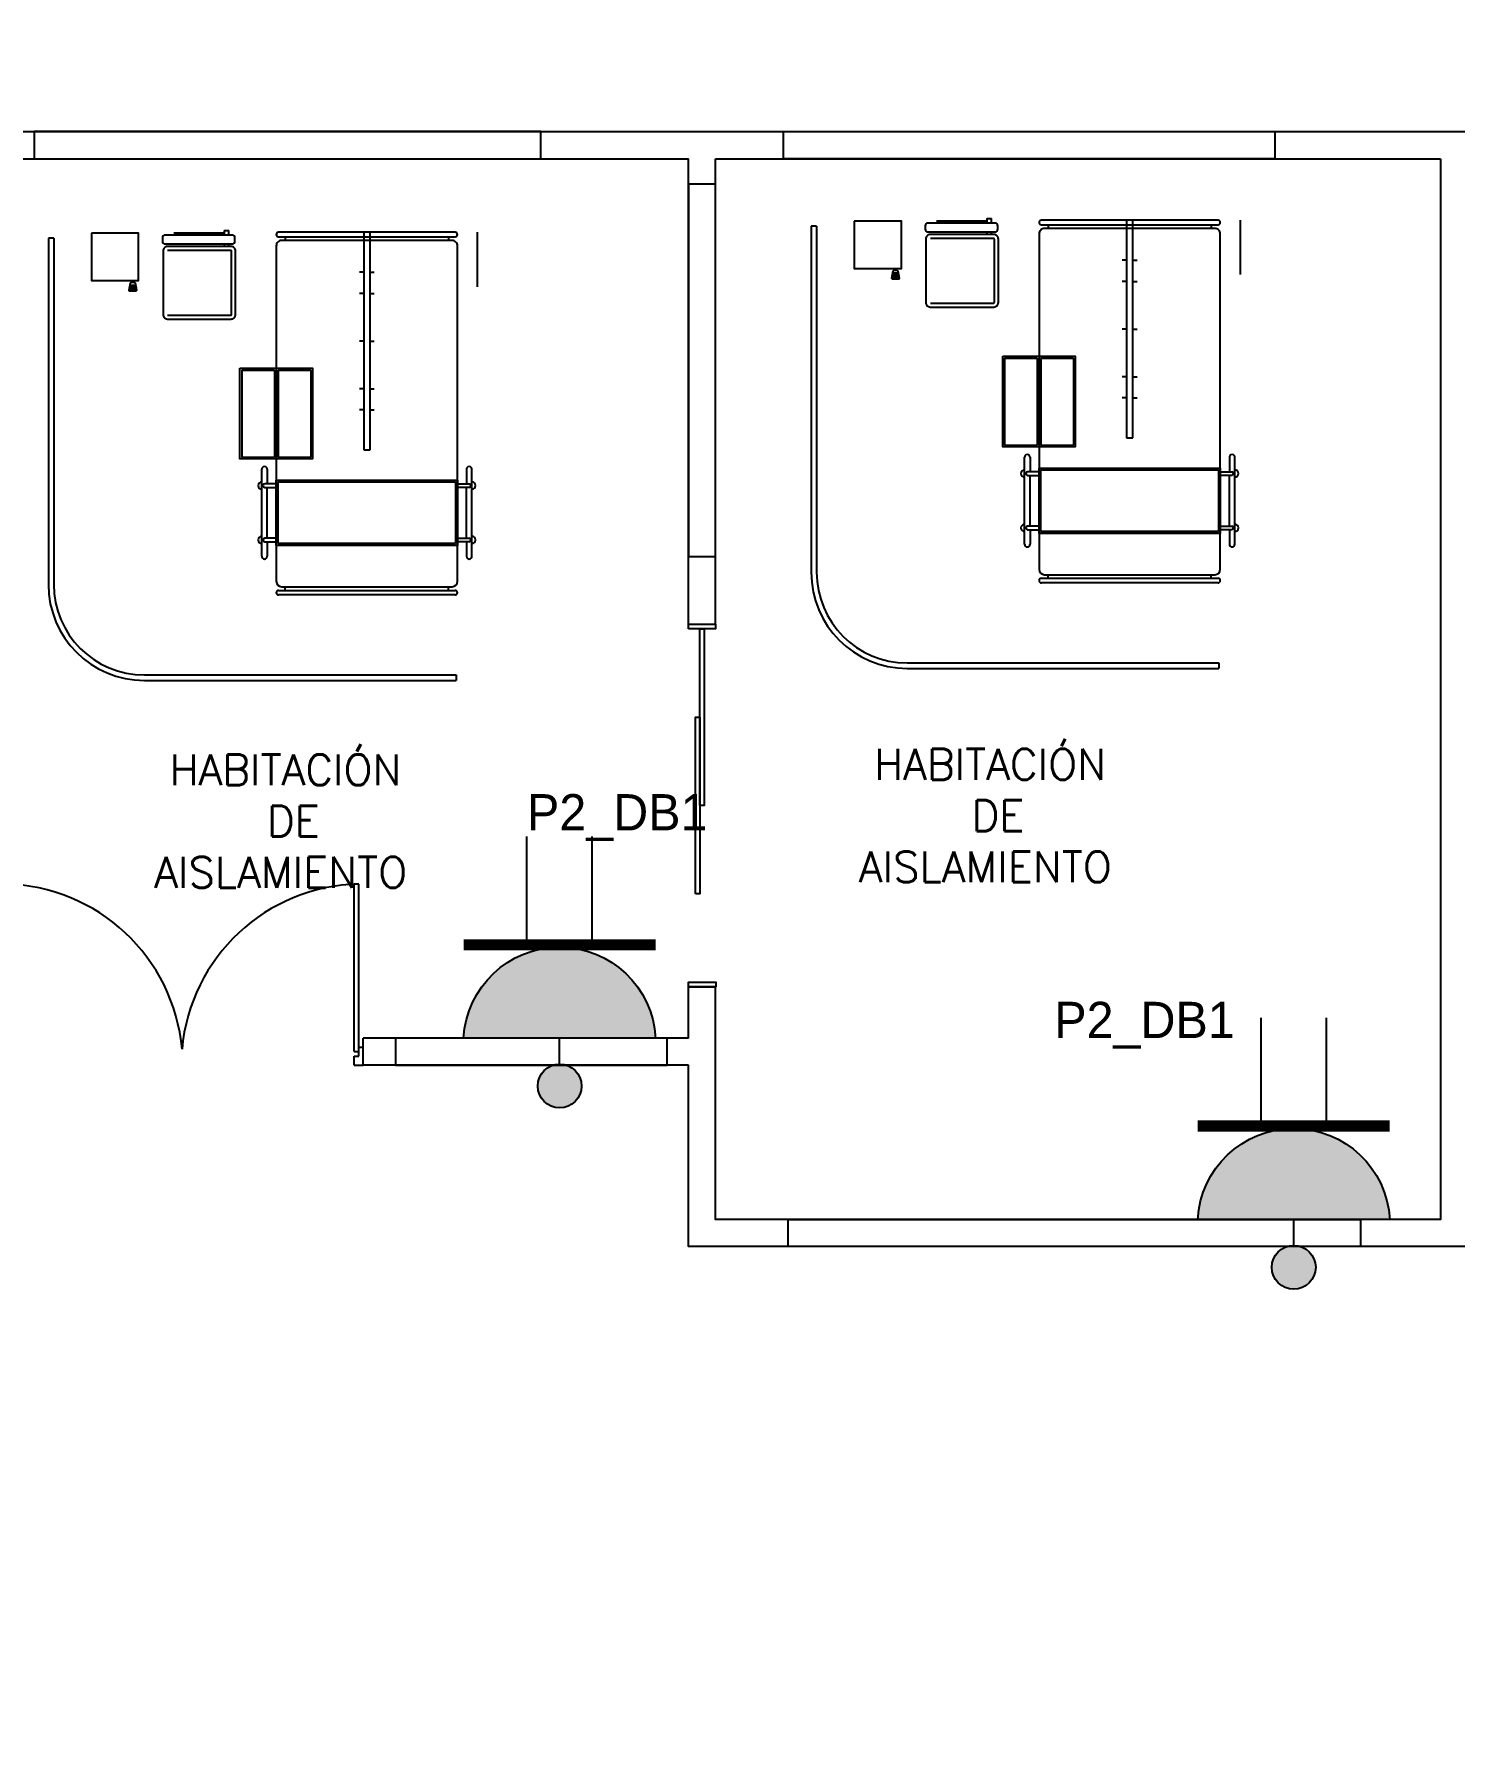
# Model space of a CAD drawing. Header units: metres. Extents: x -39 to 21688, y -24 to 9022.
# Drawn here: x 156.11 to 163.94, y 47.62 to 56.99 of the extents above; entities that cross this region are included whole.
import ezdxf

# ---------------------------------------------------------------- set-up
doc = ezdxf.new("R2010")
doc.units = ezdxf.units.M
doc.header["$MEASUREMENT"] = 0
for name, color, linetype in [('AN-TEXTO', 3, 'Continuous'), ('AR-MOBILIRIO', 1, 'Continuous'), ('AR-MUROS', 6, 'Continuous'), ('AR-PUERTAS', 2, 'Continuous'), ('AR-SUELO', 1, 'Continuous'), ('AR-VENTANAS', 2, 'Continuous')]:
    doc.layers.add(name, color=color, linetype=linetype)
doc.styles.add('REGULAR-2.5', font='romans.shx', dxfattribs={"height": 2.5})

# ---------------------------------------------------------------- blocks, each defined once
blk = doc.blocks.new('AR-CAMILLA 2')
at = {"layer": 'AR-MOBILIRIO'}
for p, q in [((-0.1098, 0.3187, 0), (-0.4098, 0.3187, 0)), ((1.3773, 0.2874, 0), (0.8973, 0.2874, 0)), ((-0.4098, 0.1949, 0), (-0.4098, -0.7801, 0)), ((-0.3848, -0.7801, 0), (-0.3848, 0.1949, 0)), ((1.5152, 0.2074, 0), (-0.3348, 0.2074, 0)), ((0.8973, 0.2574, 0), (0.9773, 0.2574, 0)), ((0.9573, -0.7926, 0), (0.9573, 0.2074, 0)), ((0.9573, 0.2074, 0), (1.3173, 0.2074, 0)), ((0.9673, -0.7826, 0), (0.9673, 0.1974, 0)), ((0.9673, 0.1974, 0), (1.3073, 0.1974, 0)), ((0.9773, 0.2074, 0), (0.9773, 0.2704, 0)), ((0.9973, 0.2704, 0), (0.9973, 0.2074, 0)), ((1.2773, 0.2574, 0), (0.9973, 0.2574, 0)), ((1.2773, 0.2074, 0), (1.2773, 0.2704, 0)), ((1.2973, 0.2704, 0), (1.2973, 0.2074, 0)), ((1.2973, 0.2574, 0), (1.3773, 0.2574, 0)), ((1.3073, 0.1974, 0), (1.3073, -0.7826, 0)), ((1.3173, 0.2074, 0), (1.3173, -0.7926, 0)), ((1.5652, -0.7801, 0), (1.5652, 0.1949, 0)), ((1.5902, 0.1949, 0), (1.5902, -0.7801, 0)), ((2.032, -1.5202, 0), (2.032, 0.1998, 0)), ((2.032, 0.1998, 0), (2.062, 0.1998, 0)), ((2.062, -1.5202, 0), (2.062, 0.1998, 0)), ((-0.3848, 0.1574, 0), (-0.3648, 0.1574, 0)), ((-0.3648, 0.1774, 0), (-0.3648, -0.7626, 0)), ((1.5452, -0.7626, 0), (1.5452, 0.1774, 0)), ((1.5652, 0.1574, 0), (1.5452, 0.1574, 0)), ((0.7902, -0.2751, 0), (-0.4098, -0.2751, 0)), ((-0.4098, -0.2751, 0), (-0.4098, -0.3101, 0)), ((-0.1895, -0.2751, 0), (-0.1895, -0.2519, 0)), ((-0.0726, -0.2751, 0), (-0.0726, -0.2519, 0)), ((0.1902, -0.2751, 0), (0.1902, -0.2519, 0)), ((0.453, -0.2751, 0), (0.453, -0.2519, 0)), ((0.57, -0.2751, 0), (0.57, -0.2519, 0)), ((0.7902, -0.3101, 0), (0.7902, -0.2751, 0)), ((-0.4098, -0.3101, 0), (0.7902, -0.3101, 0)), ((-0.1895, -0.3101, 0), (-0.1895, -0.3332, 0)), ((-0.0726, -0.3101, 0), (-0.0726, -0.3332, 0)), ((0.1902, -0.3101, 0), (0.1902, -0.3332, 0)), ((0.453, -0.3101, 0), (0.453, -0.3332, 0)), ((0.57, -0.3101, 0), (0.57, -0.3332, 0)), ((0.3502, -0.6026, 0), (0.8302, -0.6026, 0)), ((0.3502, -0.7826, 0), (0.3502, -0.6026, 0)), ((0.8302, -0.7826, 0), (0.8302, -0.6026, 0)), ((-0.3848, -0.7426, 0), (-0.3648, -0.7426, 0)), ((1.5652, -0.7426, 0), (1.5452, -0.7426, 0)), ((-0.3348, -0.7926, 0), (1.5152, -0.7926, 0)), ((0.3402, -0.7926, 0), (0.8402, -0.7926, 0)), ((0.3502, -0.7826, 0), (0.8302, -0.7826, 0)), ((0.3502, -0.8026, 0), (0.8302, -0.8026, 0)), ((0.3502, -0.9826, 0), (0.3502, -0.8026, 0)), ((0.8302, -0.9826, 0), (0.8302, -0.8026, 0)), ((1.3173, -0.7926, 0), (0.9573, -0.7926, 0)), ((1.3073, -0.7826, 0), (0.9673, -0.7826, 0)), ((0.9773, -0.7926, 0), (0.9773, -0.8556, 0)), ((0.9973, -0.8556, 0), (0.9973, -0.7926, 0)), ((1.2773, -0.7926, 0), (1.2773, -0.8556, 0)), ((1.2973, -0.8556, 0), (1.2973, -0.7926, 0)), ((0.8973, -0.8426, 0), (0.9773, -0.8426, 0)), ((1.3773, -0.8726, 0), (0.8973, -0.8726, 0)), ((1.2773, -0.8426, 0), (0.9973, -0.8426, 0)), ((1.2973, -0.8426, 0), (1.3773, -0.8426, 0)), ((0.3502, -0.9826, 0), (0.8302, -0.9826, 0)), ((-0.4191, -1.0806, 0), (-0.4191, -1.0545, 0)), ((-0.3942, -1.0545, 0), (-0.4191, -1.0545, 0)), ((-0.4191, -1.0806, 0), (-0.3942, -1.0806, 0)), ((-0.4066, -1.3578, 0), (-0.4066, -1.0806, 0)), ((-0.3313, -1.0545, 0), (-0.3455, -1.0545, 0)), ((-0.3455, -1.0806, 0), (-0.3313, -1.0806, 0)), ((-0.3092, -1.0424, 0), (-0.3092, -1.3924, 0)), ((0.0437, -1.0395, 0), (-0.3063, -1.0395, 0)), ((-0.1344, -1.582, 0), (-0.1444, -1.582, 0)), ((-0.1444, -1.8124, 0), (-0.1444, -1.584, 0)), ((-0.1344, -1.587, 0), (-0.1444, -1.587, 0)), ((-0.1189, -1.5998, 0), (-0.1189, -1.5693, 0)), ((-0.1139, -1.6008, 0), (-0.1139, -1.5683, 0)), ((-0.1089, -1.6017, 0), (-0.1089, -1.5674, 0)), ((-0.1039, -1.6027, 0), (-0.1039, -1.5664, 0)), ((-0.0989, -1.6036, 0), (-0.0989, -1.5655, 0)), ((-0.0939, -1.6046, 0), (-0.0939, -1.5645, 0)), ((-0.0889, -1.6051, 0), (-0.0889, -1.564, 0)), ((-0.378, -2.0202, 0), (1.532, -2.0202, 0)), ((-0.378, -2.0202, 0), (-0.378, -2.0502, 0)), ((-0.378, -2.0502, 0), (1.532, -2.0502, 0))]:
    blk.add_line(p, q, dxfattribs=at)
at = {"layer": 'AR-MOBILIRIO', "elevation": 0}
for points in [[(0.3402, -0.9926), (0.3402, -0.5926), (0.8402, -0.5926), (0.8402, -0.9926)], [(-0.4044, -1.8124), (-0.1444, -1.8124), (-0.1444, -1.5524), (-0.4044, -1.5524)]]:
    blk.add_lwpolyline(points, close=True, dxfattribs=at)
for points in [[(-0.3942, -1.0355), (-0.3942, -1.4057, 0.414214), (-0.3792, -1.4207), (-0.3605, -1.4207, 0.414214), (-0.3455, -1.4057), (-0.3455, -1.0355, 0.414214), (-0.3605, -1.0205), (-0.3792, -1.0205, 0.414214)], [(-0.3313, -1.0424), (-0.3313, -1.3924, 0.414214), (-0.3063, -1.4174), (0.0437, -1.4174, 0.414214), (0.0687, -1.3924), (0.0687, -1.0424, 0.414214), (0.0437, -1.0174), (-0.3063, -1.0174, 0.414214)], [(-0.1306, -1.5715), (-0.0913, -1.564, -0.487928), (-0.0851, -1.5689), (-0.0851, -1.6002, -0.487928), (-0.0913, -1.6051), (-0.1306, -1.5976, -0.344151), (-0.1344, -1.5927), (-0.1344, -1.5764, -0.344151)]]:
    blk.add_lwpolyline(points, format="xyb", close=True, dxfattribs=at)
blk.add_lwpolyline([(0.0466, -1.3924), (0.0466, -1.0424)], dxfattribs=at)
at = {"layer": 'AR-MOBILIRIO'}
for centre, radius, start, end in [((0.8973, 0.2724, 0), 0.015, 89.99999, 269.99999), ((0.9873, 0.2874, 0), 0.02, 359.99999, 179.99999), ((1.2873, 0.2874, 0), 0.02, 359.99999, 179.99999), ((1.3773, 0.2724, 0), 0.015, 269.99999, 89.99999), ((-0.3973, 0.1949, 0), 0.0125, 359.99999, 179.99999), ((-0.3348, 0.1774, 0), 0.03, 89.99999, 179.99999), ((0.9873, 0.2704, 0), 0.01, 359.99999, 179.99999), ((1.2873, 0.2704, 0), 0.01, 359.99999, 179.99999), ((1.5152, 0.1774, 0), 0.03, 359.99999, 89.99999), ((1.5777, 0.1949, 0), 0.0125, 359.99999, 179.99999), ((-0.3973, -0.7801, 0), 0.0125, 179.99999, 359.99999), ((-0.3348, -0.7626, 0), 0.03, 179.99999, 269.99999), ((1.5152, -0.7626, 0), 0.03, 269.99999, 359.99999), ((1.5777, -0.7801, 0), 0.0125, 179.99999, 359.99999), ((0.8973, -0.8576, 0), 0.015, 89.99999, 269.99999), ((0.9873, -0.8726, 0), 0.02, 179.99999, 359.99999), ((0.9873, -0.8556, 0), 0.01, 179.99999, 359.99999), ((1.2873, -0.8726, 0), 0.02, 179.99999, 359.99999), ((1.2873, -0.8556, 0), 0.01, 179.99999, 359.99999), ((1.3773, -0.8576, 0), 0.015, 269.99999, 89.99999), ((-0.3063, -1.0424, 0), 0.0029, 89.99999, 179.99999), ((0.0437, -1.0424, 0), 0.0029, 359.99999, 89.99999), ((1.532, -1.5202, 0), 0.5, 269.99999, 359.99999), ((1.532, -1.5202, 0), 0.53, 269.99999, 359.99999)]:
    blk.add_arc(centre, radius, start, end, dxfattribs=at)
blk = doc.blocks.new('111111')
at = {"layer": 'AR-PUERTAS', "linetype": 'Continuous'}
for p, q in [((254.3172, 121.5611), (254.3172, 122.5104)), ((254.3422, 121.5861), (254.3422, 122.5104)), ((256.2672, 122.5104), (256.2422, 122.5104)), ((256.2422, 121.5861), (256.2422, 122.5104)), ((256.2672, 121.5611), (256.2672, 122.5104)), ((254.2922, 121.5111), (254.2922, 121.611)), ((254.3172, 121.611), (254.2922, 121.611)), ((256.2672, 121.611), (256.2922, 121.611)), ((256.2922, 121.5111), (256.2922, 121.611)), ((254.3422, 121.5111), (254.2922, 121.5111)), ((254.3422, 121.5861), (254.3172, 121.5861)), ((254.3422, 121.5611), (254.3172, 121.5611)), ((254.3422, 121.5111), (254.3422, 121.5611)), ((256.2422, 121.5861), (256.2672, 121.5861)), ((256.2422, 121.5111), (256.2422, 121.5611)), ((256.2422, 121.5611), (256.2672, 121.5611)), ((256.2422, 121.5111), (256.2922, 121.5111))]:
    blk.add_line(p, q, dxfattribs=at)
for centre, start, end in [((254.2971, 121.5116), 5.02208, 88.84704), ((256.2873, 121.5116), 91.15296, 174.97792)]:
    blk.add_arc(centre, 0.999, start, end, dxfattribs=at)
blk = doc.blocks.new('AR-PUERTA DE VIDRIO CORREDIZA')
at = {"layer": 'AR-MUROS', "color": 4}
for points in [[(-0.012, 0.987), (-0.0121, 1.9611), (0.0118, 1.9611), (0.0119, 0.987)], [(-0.0359, 0.5), (-0.0359, 1.474), (-0.0121, 1.474), (-0.012, 0.5)]]:
    blk.add_lwpolyline(points, close=True, dxfattribs=at)
at = {"layer": 'AR-PUERTAS'}
for points in [[(-0.0751, 1.9611), (-0.0751, 1.987), (0.0748, 1.987), (0.0748, 1.9611)], [(-0.075, -0.013), (-0.075, 0.013), (0.075, 0.013), (0.075, -0.013)]]:
    blk.add_lwpolyline(points, close=True, dxfattribs=at)
blk = doc.blocks.new('16A twin WP')
at = {"ltscale": 8}
h = blk.add_hatch(color=256, dxfattribs=at)
edge = h.paths.add_edge_path()
edge.add_ellipse((17.39, -0.95), major_axis=(0.17, 17.42), ratio=1, start_angle=273.7089, end_angle=447.4296, ccw=False)
edge.add_line((34.79, 0), (0, 0))
h = blk.add_hatch(color=256, dxfattribs=at)
edge = h.paths.add_edge_path()
edge.add_ellipse((17.39, -8.68), major_axis=(-2.81, 2.81), ratio=1, start_angle=0, end_angle=360)
for p, q in [((11.47, 16.91), (11.47, 36.51)), ((23.31, 16.91), (23.31, 36.51)), ((34.79, 0), (0, 0)), ((17.39, -4.7), (17.39, 0))]:
    blk.add_line(p, q, dxfattribs=at)
at = {"ltscale": 8, "const_width": 2}
blk.add_lwpolyline([(34.79, 16.91), (-0.01, 16.91)], dxfattribs=at)
at = {"ltscale": 8, "extrusion": (0, 0, -1)}
blk.add_ellipse((17.39, -0.95), major_axis=(0.17, 17.42), ratio=1, start_param=-1.525934, end_param=1.506063, dxfattribs=at)
at = {"ltscale": 8}
blk.add_ellipse((17.39, -8.68), major_axis=(-2.81, 2.81), ratio=1, start_param=3.926991, end_param=10.210176, dxfattribs=at)

msp = doc.modelspace()

# ---------------------------------------------------------------- linework, layer by layer
at = {"layer": 'AR-MUROS'}
for p, q in [((144.01989, 56.44698), (237.95949, 56.44698)), ((178.09378, 50.29698), (163.86989, 50.29698))]:
    msp.add_line(p, q, dxfattribs=at)
for points in [[(154.86989, 56.29698), (159.71989, 56.29698)], [(154.86989, 56.29698), (159.71989, 56.29698)], [(159.71989, 53.72966), (159.71989, 56.29698)], [(159.86989, 56.29698), (163.86989, 56.29698)], [(159.86989, 56.29698), (163.86989, 56.29698)], [(163.86989, 56.29698), (163.86989, 50.44698), (159.86989, 50.44698), (159.86989, 51.72966)], [(159.86989, 53.72966), (159.86989, 56.29698)], [(159.71989, 53.72966), (159.86989, 53.72966)], [(159.71989, 51.44698), (159.71989, 51.72966)], [(159.71989, 51.72966), (159.86989, 51.72966)], [(159.71989, 51.44698), (157.92502, 51.44698)], [(157.92502, 51.29698), (157.92502, 51.44698)], [(159.71989, 51.29698), (157.92502, 51.29698)], [(163.86989, 50.29698), (159.71989, 50.29698), (159.71989, 51.29698)]]:
    msp.add_lwpolyline(points, dxfattribs=at)
at = {"layer": 'AR-PUERTAS'}
msp.add_circle((164.88265, 27.62249), 40.08066, dxfattribs=at)
at = {"layer": 'AR-VENTANAS'}
for points in [[(158.90604, 56.44698), (156.10967, 56.44698), (156.10967, 56.29698), (158.90604, 56.29698)], [(160.24507, 56.44698), (162.95594, 56.44698), (162.95594, 56.29698), (160.24507, 56.29698)], [(159.86989, 56.15716), (159.71989, 56.15716), (159.71989, 54.10242), (159.86989, 54.10242)], [(159.60195, 51.44698), (158.10283, 51.44698), (158.10283, 51.29698), (159.60195, 51.29698)], [(160.27014, 50.44698), (163.42938, 50.44698), (163.42938, 50.29698), (160.27014, 50.29698)]]:
    msp.add_lwpolyline(points, close=True, dxfattribs=at)

# ---------------------------------------------------------------- block references
msp.add_blockref('111111', (-98.36717, -70.21412))
at = {"layer": 'AR-MUROS', "rotation": 270}
for p in [(158.23761, 55.48153, 0), (162.44735, 55.54791, 0)]:
    msp.add_blockref('AR-CAMILLA 2', p, dxfattribs=at)
at = {"layer": 'AR-MUROS'}
msp.add_blockref('AR-PUERTA DE VIDRIO CORREDIZA', (159.795, 51.74264), dxfattribs=at)
at = {"layer": 'AR-SUELO', "xscale": 0.0304565344946113, "yscale": 0.0304565344946113, "zscale": 0.0304565344946113}
for p in [(158.47926, 51.4469), (162.53061, 50.4469)]:
    msp.add_blockref('16A twin WP', p, dxfattribs=at)

# ---------------------------------------------------------------- texts
at = {"layer": 'AN-TEXTO', "char_height": 0.1696598, "attachment_point": 1, "style": 'REGULAR-2.5'}
for insert in [(160.77047, 53.04148), (156.88211, 53.0116)]:
    msp.add_mtext_dynamic_manual_height_columns('\\pi-0.02521;HABITACIÓN\\P\\pi0.51205;DE\\P\\pi-0.11004;AISLAMIENTO', width=1.2987809, gutter_width=0.8483, heights=[1.25748], dxfattribs=dict(at, insert=insert))
at = {"layer": 'AR-VENTANAS', "char_height": 0.2, "attachment_point": 1}
for insert in [(158.82868, 52.79234), (161.73853, 51.64695)]:
    msp.add_mtext_dynamic_manual_height_columns('P2_DB1', width=3.1262579, gutter_width=1, heights=[0], dxfattribs=dict(at, insert=insert))

doc.saveas('drawing.dxf')
